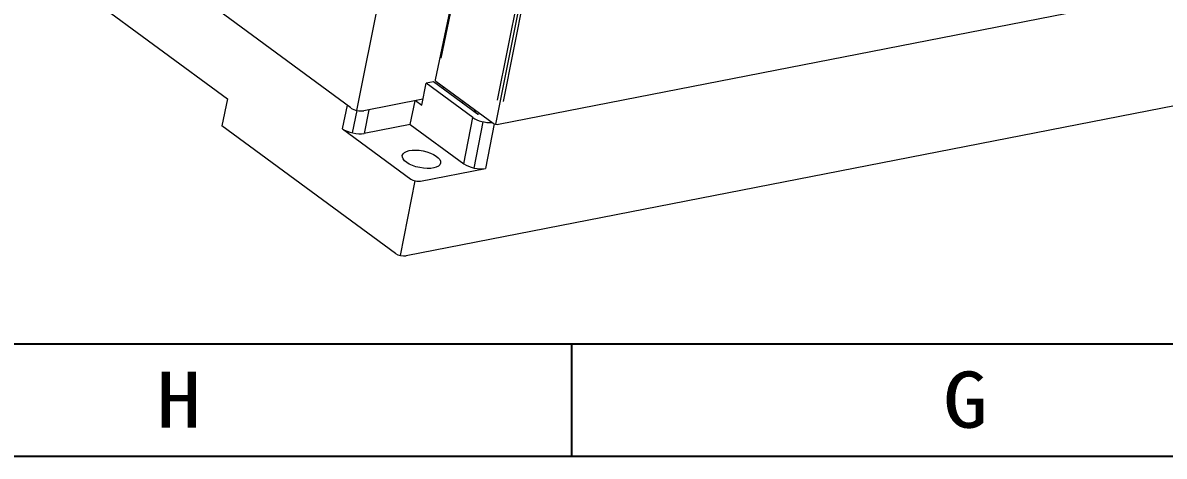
# Model space of a CAD drawing. Header units: millimetres. Extents: x 1136 to 1992, y 400 to 1005.
# Drawn here: x 1215.6 to 1361.8, y 400.3 to 455.8 of the extents above; entities that cross this region are included whole.
import ezdxf
from ezdxf.enums import TextEntityAlignment as Align

# ---------------------------------------------------------------- set-up
doc = ezdxf.new("R2010")
doc.units = ezdxf.units.MM
for name, color, linetype, true_color in [('1', 7, 'Continuous', 0xffffff), ('256', 7, 'Continuous', 0xffffff), ('6', 7, 'Continuous', 0xffffff)]:
    doc.layers.add(name, color=color, linetype=linetype, true_color=true_color)
doc.styles.add('TEXTSTYLE_0', font='txt', dxfattribs={"width": 0.8})

# ---------------------------------------------------------------- blocks, each defined once
blk = doc.blocks.new('SUN_6HWZ35TKK40GSGJE8VEUYAXIAKM')
at = {"color": 7, "linetype": 'Continuous'}
for p, q in [((-584, 10), (-10, 10)), ((-490, 0), (-490, 10)), ((-594, 0), (0, 0))]:
    blk.add_line(p, q, dxfattribs=at)
at = {"color": 2, "linetype": 'Continuous', "style": 'TEXTSTYLE_0', "width": 1.2}
for s, p, p2 in [('H', (-526.99, 2.53), (-522.99, 2.53)), ('G', (-456.99, 2.53), (-452.99, 2.53))]:
    blk.add_text(s, height=5, dxfattribs=at).set_placement(p, p2, align=Align.FIT)

msp = doc.modelspace()

# ---------------------------------------------------------------- linework, layer by layer
at = {"layer": '1', "color": 21, "linetype": 'Continuous', "lineweight": 18}
for p, q in [((1495.6, 471.02), (1264.69, 425.95)), ((1220.1, 462.02), (1241.79, 446.06)), ((1266.69, 445.25), (1267.25, 448.07)), ((1268.18, 448.25), (1267.25, 448.07)), ((1273.23, 443.67), (1267.25, 448.07)), ((1273.82, 444.09), (1268.18, 448.25)), ((1241.79, 446.06), (1241.08, 442.61)), ((1265.22, 442.79), (1265.82, 445.82)), ((1265.9, 445.83), (1266.69, 445.25)), ((1266.84, 446.01), (1266.83, 446.01)), ((1273.82, 444.09), (1274.16, 444.16)), ((1263.31, 426.25), (1241.08, 442.61)), ((1256.53, 442.22), (1265.27, 435.79)), ((1265.22, 442.79), (1259.29, 441.63)), ((1265.22, 442.79), (1272.09, 437.74)), ((1266.52, 435.52), (1274.85, 437.14))]:
    msp.add_line(p, q, dxfattribs=at)
at = {"layer": '1', "color": 155, "linetype": 'Continuous', "lineweight": 13}
for p, q in [((1256.53, 442.22), (1257.15, 445.24)), ((1259.91, 444.66), (1259.29, 441.63)), ((1257.81, 441.69), (1258.41, 444.57)), ((1272.09, 437.74), (1273.23, 443.67)), ((1274.51, 443.13), (1273.37, 437.2)), ((1275.95, 442.87), (1274.85, 437.14)), ((1263.95, 425.98), (1265.85, 435.54))]:
    msp.add_line(p, q, dxfattribs=at)
at = {"layer": '1', "color": 21, "linetype": 'Continuous', "lineweight": 18}
for centre, major_axis, ratio, start_param, end_param in [((1274.61, 444.42), (3.19, -0.63), 0.438254, 2.57433, 2.71688), ((1274.61, 444.42), (1.18, -0.23), 0.438254, 3.063731, 3.89321), ((1274.78, 443.97), (-1.96, 0.39), 0.438255, 0.751645, 2.140818), ((1274.61, 444.42), (1.18, -0.23), 0.438254, 3.89321, 4.148661), ((1258.08, 442.53), (-1.96, 0.39), 0.438253, 0.751589, 2.322386), ((1273.64, 438.04), (-1.96, 0.39), 0.438255, 0.751645, 2.322442), ((1265.97, 435.92), (-0.888, 0.176), 0.438254, 0.751617, 2.322414), ((1264.08, 426.4), (0.981, -0.195), 0.438254, 3.89321, 5.464006)]:
    msp.add_ellipse(centre, major_axis=major_axis, ratio=ratio, start_param=start_param, end_param=end_param, dxfattribs=at)
msp.add_ellipse((1266.64, 438.32), major_axis=(-2.45, 0.49), ratio=0.438254, dxfattribs=at)
at = {"layer": '256', "color": 155, "linetype": 'Continuous', "lineweight": 13}
msp.add_line((1258.38, 444.57), (1265.74, 481.6), dxfattribs=at)
at = {"layer": '256', "color": 7, "linetype": 'Continuous', "lineweight": 18}
for p, q in [((1257.61, 444.89), (1208.41, 481.1)), ((1269.42, 447.65), (1269.37, 447.37)), ((1266.84, 446.01), (1259.27, 444.54))]:
    msp.add_line(p, q, dxfattribs=at)
msp.add_ellipse((1258.54, 445.07), major_axis=(1.18, -0.23), ratio=0.438254, start_param=3.89321, end_param=5.464006, dxfattribs=at)
at = {"layer": '6', "color": 92, "linetype": 'Continuous', "lineweight": 18}
for p, q in [((1490.28, 484.51), (1276.52, 442.79)), ((1272.66, 468.84), (1268.39, 448.51)), ((1268.5, 448.33), (1275.82, 442.94))]:
    msp.add_line(p, q, dxfattribs=at)
at = {"layer": '6', "color": 155, "linetype": 'Continuous', "lineweight": 13}
for p, q in [((1272.15, 465.73), (1269.11, 451.27)), ((1280.22, 463.28), (1276.15, 442.81)), ((1276.41, 445.88), (1279.31, 460.47)), ((1280.01, 460.33), (1277.1, 445.73))]:
    msp.add_line(p, q, dxfattribs=at)
at = {"layer": '6', "color": 92, "linetype": 'Continuous', "lineweight": 18}
for centre, ratio, start_param, end_param in [((1268.89, 448.41), 0.438233, 6.278368, 7.034781), ((1276.21, 443.02), 0.438275, 0.751639, 2.322387)]:
    msp.add_ellipse(centre, major_axis=(-0.493, 0.098), ratio=ratio, start_param=start_param, end_param=end_param, dxfattribs=at)

# ---------------------------------------------------------------- block references
at = {"xscale": 1.440000000000055, "yscale": 1.439999999999998, "zscale": 1.44}
msp.add_blockref('SUN_6HWZ35TKK40GSGJE8VEUYAXIAKM', (1991.53, 400.29), dxfattribs=at)

doc.saveas('drawing.dxf')
